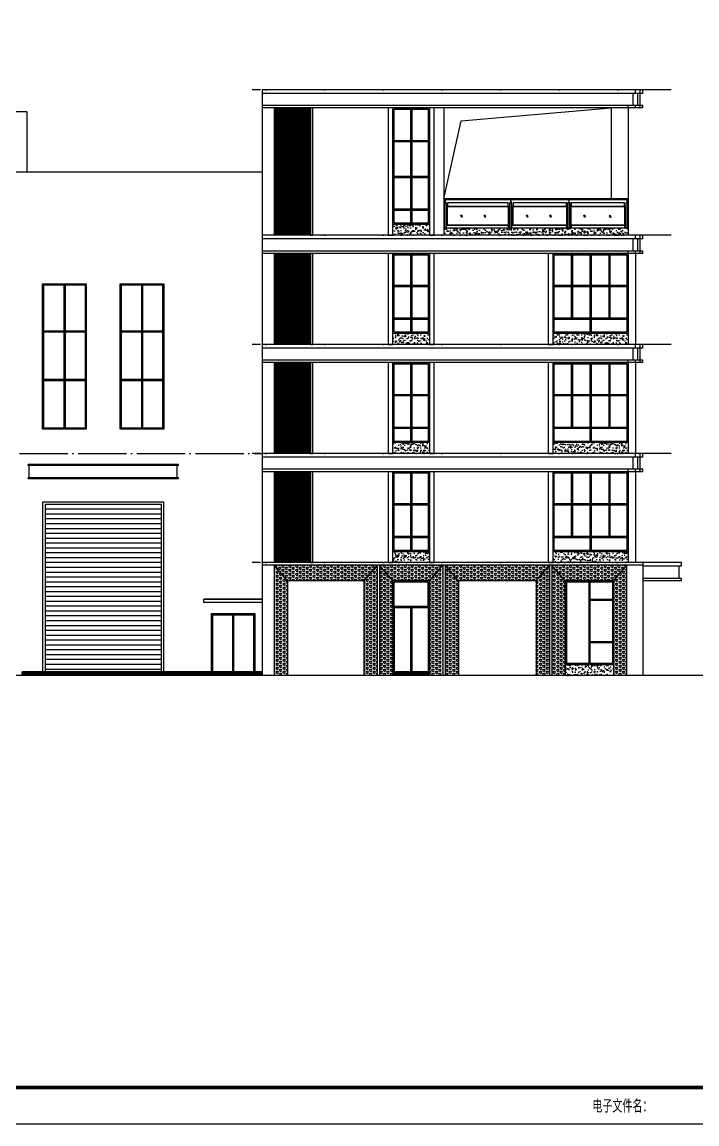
# Model space of a CAD drawing. Extents: x -1041549 to 749950, y -354245 to 17554.
# Drawn here: x -99143 to -71306, y -275372 to -229931 of the extents above; entities that cross this region are included whole.
import ezdxf

# ---------------------------------------------------------------- set-up
doc = ezdxf.new("R2010")
doc.units = 0
doc.header["$LTSCALE"] = 1000
doc.header["$MEASUREMENT"] = 0
doc.linetypes.add('DOTE', pattern=[2.42, 2, -0.2, 0.02, -0.2])
for name, color, linetype in [('14', 1, 'Continuous'), ('DOTE', 1, 'Continuous'), ('PUB_TITLE', 4, 'Continuous'), ('STAIR', 2, 'Continuous'), ('WALL', 4, 'Continuous')]:
    doc.layers.add(name, color=color, linetype=linetype)
doc.styles.add('hztxt', font='romand_pkpm', dxfattribs={"bigfont": 'gbcbig'})
pattern_1 = [(0, (-127644.74, 104102.65), (0, 82.4889), [47.625, -95.25]), (120, (-127644.74, 104102.65), (-71.437483, -41.24445), [47.625, -95.25]), (60, (-127597.11, 104102.65), (-71.437483, 41.24445), [47.625, -95.25])]

# ---------------------------------------------------------------- blocks, each defined once
blk = doc.blocks.new('A$C89619e2b')
h = blk.add_hatch()
h.set_pattern_fill('砂灰土', color=9, scale=50)
h.set_pattern_definition([(37.5, (185972.9, 356327.28), (-6.299336, 192.682377), [0, -152, 0, -170, 0, -162.5]), (7.5, (185972.9, 356327.28), (176.97767, 282.2146), [0, -82, 0, -137, 0, -52.5]), (327.5, (185849.9, 356327.28), (311.414186, 0.565905), [0, -50, 0, -180, 0, -235]), (317.5, (185849.9, 356327.28), (300.61266, 87.76756), [0, -25, 0, -118, 0, -135])])
h.paths.add_polyline_path([(3700, 450), (600, 450), (600, 0), (3700, 0)])
h = blk.add_hatch()
h.set_pattern_fill('砂灰土', color=9, scale=50)
h.set_pattern_definition([(37.5, (194172.9, 356327.28), (-6.299336, 192.682377), [0, -152, 0, -170, 0, -162.5]), (7.5, (194172.9, 356327.28), (176.97767, 282.2146), [0, -82, 0, -137, 0, -52.5]), (327.5, (194049.9, 356327.28), (311.414186, 0.565905), [0, -50, 0, -180, 0, -235]), (317.5, (194049.9, 356327.28), (300.61266, 87.76756), [0, -25, 0, -118, 0, -135])])
h.paths.add_polyline_path([(10300, 450), (8800, 450), (8800, 0), (10300, 0)])
at = {"color": 2}
for p, q in [((0, 4500), (15700, 4500)), ((0, 4350), (0, 4500)), ((0, 4350), (15700, 4350)), ((100, 3850), (100, 4350)), ((15700, 4500), (15700, 0)), ((0, 3850), (15700, 3850)), ((0, 3750), (0, 3850)), ((0, 3750), (15700, 3750)), ((15200, 3750), (15200, 0)), ((600, 450), (3700, 450)), ((8800, 450), (10300, 450))]:
    blk.add_line(p, q, dxfattribs=at)
at = {"color": 8}
for p, q in [((100, 4350), (100, 4500)), ((200, 3850), (200, 4350)), ((300, 4350), (300, 4500)), ((400, 3850), (400, 4350)), ((100, 3750), (100, 3850)), ((300, 3750), (300, 3850)), ((600, 3750), (600, 3850)), ((15200, 2510), (13700, 2510)), ((15200, 2490), (13700, 2490)), ((15200, 1260), (13700, 1260)), ((15200, 1240), (13700, 1240))]:
    blk.add_line(p, q, dxfattribs=at)
at = {"color": 5}
blk.add_line((300, 3750), (300, 0), dxfattribs=at)
at = {"color": 4}
for p, q in [((1350, 3700), (1350, 1075)), ((1400, 3700), (1400, 1075)), ((2125, 3700), (2125, 500)), ((2175, 3700), (2175, 500)), ((2900, 3700), (2900, 1075)), ((2950, 3700), (2950, 1075)), ((9525, 3700), (9525, 500)), ((9575, 3700), (9575, 500)), ((650, 2425), (3650, 2425)), ((650, 2375), (3650, 2375)), ((8850, 2425), (10250, 2425)), ((8850, 2375), (10250, 2375)), ((650, 1075), (3650, 1075)), ((650, 1025), (3650, 1025)), ((8850, 1075), (10250, 1075)), ((8850, 1025), (10250, 1025))]:
    blk.add_line(p, q, dxfattribs=at)
blk.add_line((600, 450), (600, 0))
at = {"color": 2}
for points in [[(3700, 3750), (600, 3750), (600, 450), (3700, 450)], [(10300, 3750), (8800, 3750), (8800, 450), (10300, 450)]]:
    blk.add_lwpolyline(points, close=True, dxfattribs=at)
at = {"color": 4}
for points in [[(3650, 3700), (650, 3700), (650, 500), (3650, 500)], [(10250, 3700), (8850, 3700), (8850, 500), (10250, 500)]]:
    blk.add_lwpolyline(points, close=True, dxfattribs=at)
at = {"color": 8}
for points in [[(13750, 2510), (13770, 2510), (13770, 3750), (13750, 3750), (13750, 2510)], [(13820, 2510), (13840, 2510), (13840, 3750), (13820, 3750), (13820, 2510)], [(13890, 2510), (13910, 2510), (13910, 3750), (13890, 3750), (13890, 2510)], [(13960, 2510), (13980, 2510), (13980, 3750), (13960, 3750), (13960, 2510)], [(14030, 2510), (14050, 2510), (14050, 3750), (14030, 3750), (14030, 2510)], [(14100, 2510), (14120, 2510), (14120, 3750), (14100, 3750), (14100, 2510)], [(14170, 2510), (14190, 2510), (14190, 3750), (14170, 3750), (14170, 2510)], [(14240, 2510), (14260, 2510), (14260, 3750), (14240, 3750), (14240, 2510)], [(14310, 2510), (14330, 2510), (14330, 3750), (14310, 3750), (14310, 2510)], [(14380, 2510), (14400, 2510), (14400, 3750), (14380, 3750), (14380, 2510)], [(14450, 2510), (14470, 2510), (14470, 3750), (14450, 3750), (14450, 2510)], [(14520, 2510), (14540, 2510), (14540, 3750), (14520, 3750), (14520, 2510)], [(14590, 2510), (14610, 2510), (14610, 3750), (14590, 3750), (14590, 2510)], [(14660, 2510), (14680, 2510), (14680, 3750), (14660, 3750), (14660, 2510)], [(14730, 2510), (14750, 2510), (14750, 3750), (14730, 3750), (14730, 2510)], [(14800, 2510), (14820, 2510), (14820, 3750), (14800, 3750), (14800, 2510)], [(14870, 2510), (14890, 2510), (14890, 3750), (14870, 3750), (14870, 2510)], [(14940, 2510), (14960, 2510), (14960, 3750), (14940, 3750), (14940, 2510)], [(15010, 2510), (15030, 2510), (15030, 3750), (15010, 3750), (15010, 2510)], [(15080, 2510), (15100, 2510), (15100, 3750), (15080, 3750), (15080, 2510)], [(15150, 2510), (15170, 2510), (15170, 3750), (15150, 3750), (15150, 2510)], [(13750, 1260), (13770, 1260), (13770, 2490), (13750, 2490), (13750, 1260)], [(13820, 1260), (13840, 1260), (13840, 2490), (13820, 2490), (13820, 1260)], [(13890, 1260), (13910, 1260), (13910, 2490), (13890, 2490), (13890, 1260)], [(13960, 1260), (13980, 1260), (13980, 2490), (13960, 2490), (13960, 1260)], [(14030, 1260), (14050, 1260), (14050, 2490), (14030, 2490), (14030, 1260)], [(14100, 1260), (14120, 1260), (14120, 2490), (14100, 2490), (14100, 1260)], [(14170, 1260), (14190, 1260), (14190, 2490), (14170, 2490), (14170, 1260)], [(14240, 1260), (14260, 1260), (14260, 2490), (14240, 2490), (14240, 1260)], [(14310, 1260), (14330, 1260), (14330, 2490), (14310, 2490), (14310, 1260)], [(14380, 1260), (14400, 1260), (14400, 2490), (14380, 2490), (14380, 1260)], [(14450, 1260), (14470, 1260), (14470, 2490), (14450, 2490), (14450, 1260)], [(14520, 1260), (14540, 1260), (14540, 2490), (14520, 2490), (14520, 1260)], [(14590, 1260), (14610, 1260), (14610, 2490), (14590, 2490), (14590, 1260)], [(14660, 1260), (14680, 1260), (14680, 2490), (14660, 2490), (14660, 1260)], [(14730, 1260), (14750, 1260), (14750, 2490), (14730, 2490), (14730, 1260)], [(14800, 1260), (14820, 1260), (14820, 2490), (14800, 2490), (14800, 1260)], [(14870, 1260), (14890, 1260), (14890, 2490), (14870, 2490), (14870, 1260)], [(14940, 1260), (14960, 1260), (14960, 2490), (14940, 2490), (14940, 1260)], [(15010, 1260), (15030, 1260), (15030, 2490), (15010, 2490), (15010, 1260)], [(15080, 1260), (15100, 1260), (15100, 2490), (15080, 2490), (15080, 1260)], [(15150, 1260), (15170, 1260), (15170, 2490), (15150, 2490), (15150, 1260)], [(13750, 0), (13770, 0), (13770, 1240), (13750, 1240), (13750, 0)], [(13820, 0), (13840, 0), (13840, 1240), (13820, 1240), (13820, 0)], [(13890, 0), (13910, 0), (13910, 1240), (13890, 1240), (13890, 0)], [(13960, 0), (13980, 0), (13980, 1240), (13960, 1240), (13960, 0)], [(14030, 0), (14050, 0), (14050, 1240), (14030, 1240), (14030, 0)], [(14100, 0), (14120, 0), (14120, 1240), (14100, 1240), (14100, 0)], [(14170, 0), (14190, 0), (14190, 1240), (14170, 1240), (14170, 0)], [(14240, 0), (14260, 0), (14260, 1240), (14240, 1240), (14240, 0)], [(14310, 0), (14330, 0), (14330, 1240), (14310, 1240), (14310, 0)], [(14380, 0), (14400, 0), (14400, 1240), (14380, 1240), (14380, 0)], [(14450, 0), (14470, 0), (14470, 1240), (14450, 1240), (14450, 0)], [(14520, 0), (14540, 0), (14540, 1240), (14520, 1240), (14520, 0)], [(14590, 0), (14610, 0), (14610, 1240), (14590, 1240), (14590, 0)], [(14660, 0), (14680, 0), (14680, 1240), (14660, 1240), (14660, 0)], [(14730, 0), (14750, 0), (14750, 1240), (14730, 1240), (14730, 0)], [(14800, 0), (14820, 0), (14820, 1240), (14800, 1240), (14800, 0)], [(14870, 0), (14890, 0), (14890, 1240), (14870, 1240), (14870, 0)], [(14940, 0), (14960, 0), (14960, 1240), (14940, 1240), (14940, 0)], [(15010, 0), (15030, 0), (15030, 1240), (15010, 1240), (15010, 0)], [(15080, 0), (15100, 0), (15100, 1240), (15080, 1240), (15080, 0)], [(15150, 0), (15170, 0), (15170, 1240), (15150, 1240), (15150, 0)]]:
    blk.add_lwpolyline(points, dxfattribs=at)
at = {"layer": 'WALL'}
for points in [[(3900, 3750), (3900, 0), (3700, 0), (3700, 3750), (3900, 3750)], [(8800, 3750), (8800, 0), (8600, 0), (8600, 3750), (8800, 3750)], [(10500, 3750), (10500, 0), (10300, 0), (10300, 3750), (10500, 3750)], [(13700, 3750), (13700, 0), (13600, 0), (13600, 3750), (13700, 3750)]]:
    blk.add_lwpolyline(points, dxfattribs=at)
blk = doc.blocks.new('$titleblk$00000212')
at = {"layer": '14', "style": 'hztxt', "width": 0.85}
for s, p in [('电子文件名：', (-198.31, 0.78)), ('图纸版权属设计单位所有，未经许可，外人及外单位不得翻印复制作为其他工程之用。', (-124.17, 1.07))]:
    blk.add_text(s, height=3.6, rotation=359.9997, dxfattribs=at).set_placement(p)
blk = doc.blocks.new('A$Ce58e362c')
at = {"layer": 'PUB_TITLE', "xscale": 150, "yscale": 150, "zscale": 150}
blk.add_blockref('$titleblk$00000212', (29680, -76), dxfattribs=at)

msp = doc.modelspace()

# ---------------------------------------------------------------- hatches: boundary and pattern name
h = msp.add_hatch()
h.set_pattern_fill('砂灰土', color=9, scale=50)
h.set_pattern_definition([(37.5, (106978.69, 117602.65), (-6.299336, 192.682377), [0, -152, 0, -170, 0, -162.5]), (7.5, (106978.7, 117602.65), (176.97767, 282.2146), [0, -82, 0, -137, 0, -52.5]), (327.5, (106855.69, 117602.65), (311.414186, 0.565905), [0, -50, 0, -180, 0, -235]), (317.5, (106855.7, 117602.65), (300.61266, 87.76756), [0, -25, 0, -118, 0, -135])])
h.paths.add_polyline_path([(-83842.6, -238274.6), (-82342.6, -238274.6), (-82342.6, -238724.6), (-83842.6, -238724.6)])
h = msp.add_hatch()
h.set_pattern_fill('砂灰土', color=9, scale=50)
h.set_pattern_definition([(37.5, (-127644.74, 117602.65), (-6.299336, 192.68238), [0, -152, 0, -170, 0, -162.5]), (7.5, (-127644.74, 117602.65), (176.97767, 282.2146), [0, -82, 0, -137, 0, -52.5]), (327.5, (-127767.74, 117602.65), (311.41419, 0.565905), [0, -50, 0, -180, 0, -235]), (317.5, (-127767.74, 117602.65), (300.61266, 87.76756), [0, -25, 0, -118, 0, -135])])
h.paths.add_polyline_path([(-81742.6, -238424.6), (-74142.6, -238424.6), (-74142.6, -238724.6), (-81742.6, -238724.6)])
at = {"true_color": 0xfeeab9}
h = msp.add_hatch(dxfattribs=at)
h.set_pattern_fill('HEX', color=254, scale=50)
h.set_pattern_definition(pattern_1)
h.paths.add_polyline_path([(-88742.6, -256874.6), (-88192.6, -256874.6), (-88192.6, -252974.6), (-88742.6, -252324.6)])
h = msp.add_hatch(dxfattribs=at)
h.set_pattern_fill('HEX', color=254, scale=50)
h.set_pattern_definition([(0, (-134694.74, 104102.65), (0, 82.4889), [47.625, -95.25]), (120, (-134694.74, 104102.65), (-71.437483, -41.24445), [47.625, -95.25]), (60, (-134647.11, 104102.65), (-71.437483, 41.24445), [47.625, -95.25])])
h.paths.add_polyline_path([(-88192.6, -252974.6), (-84992.6, -252974.6), (-84442.6, -252324.6), (-88742.6, -252324.6)])
h = msp.add_hatch(dxfattribs=at)
h.set_pattern_fill('HEX', color=254, scale=50)
h.set_pattern_definition(pattern_1)
h.paths.add_polyline_path([(-84492.6, -252324.6), (-85042.6, -252974.6), (-85042.6, -256874.6), (-84492.6, -256874.6)])
h = msp.add_hatch(dxfattribs=at)
h.set_pattern_fill('HEX', color=254, scale=50)
h.set_pattern_definition(pattern_1)
h.paths.add_polyline_path([(-82342.6, -252974.6), (-81792.6, -252324.6), (-84392.6, -252324.6), (-83842.6, -252974.6)])
h = msp.add_hatch(dxfattribs=at)
h.set_pattern_fill('HEX', color=254, scale=50)
h.set_pattern_definition(pattern_1)
h.paths.add_polyline_path([(-84392.6, -252324.6), (-83842.6, -252974.6), (-83842.6, -254024.6), (-83842.6, -256724.6), (-83842.6, -256874.6), (-84392.6, -256874.6)])
h = msp.add_hatch(dxfattribs=at)
h.set_pattern_fill('HEX', color=254, scale=50)
h.set_pattern_definition(pattern_1)
h.paths.add_polyline_path([(-82342.6, -256874.6), (-81792.6, -256874.6), (-81792.6, -252324.6), (-82342.6, -252974.6)])
h = msp.add_hatch(dxfattribs=at)
h.set_pattern_fill('HEX', color=254, scale=50)
h.set_pattern_definition(pattern_1)
h.paths.add_polyline_path([(-81142.6, -252974.6), (-77942.6, -252974.6), (-77392.6, -252324.6), (-81692.6, -252324.6)])
h = msp.add_hatch(dxfattribs=at)
h.set_pattern_fill('HEX', color=254, scale=50)
h.set_pattern_definition(pattern_1)
h.paths.add_polyline_path([(-81692.6, -252324.6), (-81142.6, -252974.6), (-81142.6, -256874.6), (-81692.6, -256874.6)])
h = msp.add_hatch(dxfattribs=at)
h.set_pattern_fill('HEX', color=254, scale=50)
h.set_pattern_definition(pattern_1)
h.paths.add_polyline_path([(-77392.6, -252324.6), (-77942.6, -252974.6), (-77942.6, -256874.6), (-77392.6, -256874.6)])
h = msp.add_hatch(dxfattribs=at)
h.set_pattern_fill('HEX', color=254, scale=50)
h.set_pattern_definition(pattern_1)
h.paths.add_polyline_path([(-77292.6, -252324.6), (-76742.6, -252974.6), (-76742.6, -253724.6), (-76742.6, -256424.6), (-76742.6, -256874.6), (-77292.6, -256874.6)])
h = msp.add_hatch(dxfattribs=at)
h.set_pattern_fill('HEX', color=254, scale=50)
h.set_pattern_definition([(0, (-120544.74, 104102.65), (0, 82.4889), [47.625, -95.25]), (120, (-120544.74, 104102.65), (-71.437483, -41.24445), [47.625, -95.25]), (60, (-120497.11, 104102.65), (-71.437483, 41.24445), [47.625, -95.25])])
h.paths.add_polyline_path([(-74742.6, -252974.6), (-74192.6, -252324.6), (-77292.6, -252324.6), (-76742.6, -252974.6)])
h = msp.add_hatch(dxfattribs=at)
h.set_pattern_fill('HEX', color=254, scale=50)
h.set_pattern_definition(pattern_1)
h.paths.add_polyline_path([(-74192.6, -252324.6), (-74742.6, -252974.6), (-74742.6, -256874.6), (-74192.6, -256874.6)])
h = msp.add_hatch()
h.set_pattern_fill('砂灰土', color=9, scale=50)
h.set_pattern_definition([(37.5, (-128144.74, 99602.65), (-6.299336, 192.68238), [0, -152, 0, -170, 0, -162.5]), (7.5, (-128144.74, 99602.65), (176.97767, 282.2146), [0, -82, 0, -137, 0, -52.5]), (327.5, (-128267.74, 99602.65), (311.41419, 0.565905), [0, -50, 0, -180, 0, -235]), (317.5, (-128267.74, 99602.65), (300.61266, 87.76756), [0, -25, 0, -118, 0, -135])])
h.paths.add_polyline_path([(-76742.6, -256424.6), (-74742.6, -256424.6), (-74742.6, -256874.6), (-76742.6, -256874.6)])

# ---------------------------------------------------------------- linework, layer by layer
at = {"color": 2}
for p, q in [((-89242.6, -232724.6), (-89242.6, -238724.6)), ((-73542.6, -232724.6), (-89242.6, -232724.6)), ((-73542.6, -232874.6), (-89242.6, -232874.6)), ((-73642.6, -233374.6), (-73642.6, -232874.6)), ((-73542.6, -232874.6), (-73542.6, -232724.6)), ((-73542.6, -233374.6), (-89242.6, -233374.6)), ((-73542.6, -233474.6), (-89242.6, -233474.6)), ((-88742.6, -233474.6), (-88742.6, -238724.6)), ((-73542.6, -233474.6), (-73542.6, -233374.6)), ((-75292.2, -237384.6, 3.3), (-76491.9, -237384.6, 3.3)), ((-76491.9, -237384.6, 3.3), (-76491.9, -237534.6, 3.3)), ((-74292.6, -237384.6, 3.3), (-75292.2, -237384.6, 3.3)), ((-74292.6, -237534.6, 3.3), (-74292.6, -237384.6, 3.3)), ((-74142.6, -237264.6, 3.3), (-74142.6, -237224.6)), ((-82342.6, -238274.6), (-83842.6, -238274.6)), ((-73542.6, -252224.6), (-89242.6, -252224.6)), ((-89242.6, -252224.6), (-89242.6, -256874.6)), ((-73542.6, -252324.6), (-89242.6, -252324.6)), ((-88742.6, -252324.6), (-88742.6, -256874.6)), ((-84492.6, -252324.6), (-84492.6, -256874.6)), ((-84392.6, -252324.6), (-84392.6, -256874.6)), ((-81792.6, -252324.6), (-81792.6, -256874.6)), ((-81692.6, -252324.6), (-81692.6, -256874.6)), ((-77392.6, -252324.6), (-77392.6, -256874.6)), ((-77292.6, -252324.6), (-77292.6, -256874.6)), ((-74192.6, -256874.6), (-74192.6, -252324.6)), ((-73542.6, -252224.6), (-73542.6, -256874.6)), ((-71942.6, -252224.6), (-73542.6, -252224.6)), ((-71942.6, -252374.6), (-73542.6, -252374.6)), ((-72042.6, -252874.6), (-72042.6, -252374.6)), ((-71942.6, -252374.6), (-71942.6, -252224.6)), ((-83842.6, -254024.6), (-83842.6, -252974.6)), ((-82342.6, -252974.6), (-83842.6, -252974.6)), ((-82342.6, -254024.6), (-82342.6, -252974.6)), ((-76742.6, -253724.6), (-76742.6, -252974.6)), ((-74742.6, -252974.6), (-76742.6, -252974.6)), ((-74742.6, -253724.6), (-74742.6, -252974.6)), ((-71942.6, -252874.6), (-73542.6, -252874.6)), ((-71942.6, -252974.6), (-73542.6, -252974.6)), ((-71942.6, -252974.6), (-71942.6, -252874.6)), ((-76742.6, -253724.6), (-76742.6, -256424.6)), ((-74742.6, -253724.6), (-74742.6, -256424.6)), ((-91342.6, -254324.6), (-89542.6, -254324.6)), ((-91342.6, -254324.6), (-91342.6, -256724.6)), ((-89542.6, -254324.6), (-89542.6, -256724.6)), ((-83842.6, -254024.6), (-83842.6, -256724.6)), ((-82342.6, -254024.6), (-82342.6, -256724.6)), ((-91342.6, -256724.6), (-89542.6, -256724.6)), ((-76742.6, -256424.6), (-74742.6, -256424.6))]:
    msp.add_line(p, q, dxfattribs=at)
at = {"color": 8}
for p, q in [((-73942.6, -233374.6), (-73942.6, -232874.6)), ((-73842.6, -232874.6), (-73842.6, -232724.6)), ((-73742.6, -233374.6), (-73742.6, -232874.6)), ((-73642.6, -232874.6), (-73642.6, -232724.6)), ((-74142.6, -233474.6), (-74142.6, -233374.6)), ((-73842.6, -233474.6), (-73842.6, -233374.6)), ((-73642.6, -233474.6), (-73642.6, -233374.6)), ((-88742.6, -234514.6), (-87242.6, -234514.6)), ((-88742.6, -234534.6), (-87242.6, -234534.6)), ((-88742.6, -235564.6), (-87242.6, -235564.6)), ((-88742.6, -235584.6), (-87242.6, -235584.6)), ((-88742.6, -236614.6), (-87242.6, -236614.6)), ((-88742.6, -236634.6), (-87242.6, -236634.6)), ((-88742.6, -237664.6), (-87242.6, -237664.6)), ((-88742.6, -237684.6), (-87242.6, -237684.6)), ((-89242.6, -256774.6), (-99142.6, -256774.6)), ((-89242.6, -256824.6), (-99142.6, -256824.6)), ((-82342.6, -256774.6), (-83842.6, -256774.6)), ((-82342.6, -256824.6), (-83842.6, -256824.6))]:
    msp.add_line(p, q, dxfattribs=at)
for p, q in [((-88742.6, -233474.6), (-88742.6, -238724.6)), ((-81742.6, -233474.6), (-81742.6, -238724.6)), ((-74842.6, -233474.6), (-74842.6, -237224.6)), ((-74142.6, -233474.6), (-74142.6, -238724.6)), ((-74142.6, -238424.6), (-81742.6, -238424.6)), ((-92692.6, -248174.6), (-98892.6, -248174.6)), ((-98892.6, -248224.6), (-98892.6, -248174.6)), ((-92692.6, -248224.6), (-98892.6, -248224.6)), ((-98842.6, -248724.6), (-98842.6, -248224.6)), ((-92742.6, -248724.6), (-92742.6, -248224.6)), ((-92692.6, -248224.6), (-92692.6, -248174.6)), ((-92692.6, -248724.6), (-98892.6, -248724.6)), ((-98892.6, -248774.6), (-98892.6, -248724.6)), ((-92692.6, -248774.6), (-98892.6, -248774.6)), ((-92692.6, -248774.6), (-92692.6, -248724.6)), ((-89242.6, -253724.6), (-91642.6, -253724.6)), ((-91642.6, -253874.6), (-91642.6, -253724.6)), ((-89242.6, -253874.6), (-91642.6, -253874.6)), ((-89242.6, -256724.6), (-99142.6, -256724.6)), ((-99142.6, -256874.6), (-99142.6, -256724.6)), ((-93292.6, -256724.6), (-98292.6, -256724.6)), ((-82342.6, -256724.6), (-83842.6, -256724.6)), ((-74742.6, -256424.6), (-76742.6, -256424.6))]:
    msp.add_line(p, q)
at = {"color": 4}
for p, q in [((-83117.6, -233524.6), (-83117.6, -238224.6)), ((-83067.6, -233524.6), (-83067.6, -238224.6)), ((-82392.6, -234824.6), (-83792.6, -234824.6)), ((-82392.6, -234874.6), (-83792.6, -234874.6)), ((-82392.6, -236299.6), (-83792.6, -236299.6)), ((-82392.6, -236349.6), (-83792.6, -236349.6)), ((-82392.6, -237649.6), (-83792.6, -237649.6)), ((-82392.6, -237699.6), (-83792.6, -237699.6)), ((-97417.6, -240774.6), (-97417.6, -246674.6)), ((-97367.6, -240774.6), (-97367.6, -246674.6)), ((-94217.6, -240774.6), (-94217.6, -246674.6)), ((-94167.6, -240774.6), (-94167.6, -246674.6)), ((-96542.6, -242674.6), (-98242.6, -242674.6)), ((-96542.6, -242724.6), (-98242.6, -242724.6)), ((-93342.6, -242674.6), (-95042.6, -242674.6)), ((-93342.6, -242724.6), (-95042.6, -242724.6)), ((-96542.6, -244674.6), (-98242.6, -244674.6)), ((-96542.6, -244724.6), (-98242.6, -244724.6)), ((-93342.6, -244674.6), (-95042.6, -244674.6)), ((-93342.6, -244724.6), (-95042.6, -244724.6)), ((-83792.6, -254074.6), (-83792.6, -253024.6)), ((-82392.6, -253024.6), (-83792.6, -253024.6)), ((-82392.6, -254074.6), (-82392.6, -253024.6)), ((-76692.6, -253024.6), (-76692.6, -256374.6)), ((-74792.6, -253024.6), (-76692.6, -253024.6)), ((-75767.6, -253024.6), (-75767.6, -256374.6)), ((-75717.6, -253024.6), (-75717.6, -256374.6)), ((-74792.6, -253024.6), (-74792.6, -256374.6)), ((-75717.6, -253724.6), (-74792.6, -253724.6)), ((-75717.6, -253774.6), (-74792.6, -253774.6)), ((-91292.6, -254374.6), (-89592.6, -254374.6)), ((-91292.6, -254374.6), (-91292.6, -256724.6)), ((-90467.6, -254374.6), (-90467.6, -256724.6)), ((-90417.6, -254374.6), (-90417.6, -256724.6)), ((-89592.6, -254374.6), (-89592.6, -256724.6)), ((-83792.6, -254024.6), (-82392.6, -254024.6)), ((-83792.6, -254074.6), (-82392.6, -254074.6)), ((-83792.6, -254074.6), (-83792.6, -256724.6)), ((-83117.6, -254074.6), (-83117.6, -256724.6)), ((-83067.6, -254074.6), (-83067.6, -256724.6)), ((-82392.6, -254074.6), (-82392.6, -256724.6)), ((-75717.6, -255474.6), (-74792.6, -255474.6)), ((-74792.6, -255524.6), (-75717.6, -255524.6)), ((-89592.6, -256724.6), (-91292.6, -256724.6)), ((-76692.6, -256374.6), (-74792.6, -256374.6))]:
    msp.add_line(p, q, dxfattribs=at)
at = {"color": 140}
for p, q in [((-89242.6, -236124.6), (-182142.6, -236124.6)), ((-63927.6, -256874.6), (-188473, -256874.6))]:
    msp.add_line(p, q, dxfattribs=at)
at = {"color": 9}
for p, q in [((-93392.6, -250024.6), (-98192.6, -250024.6)), ((-93392.6, -250224.6), (-98192.6, -250224.6)), ((-93392.6, -250424.6), (-98192.6, -250424.6)), ((-93392.6, -250624.6), (-98192.6, -250624.6)), ((-93392.6, -250824.6), (-98192.6, -250824.6)), ((-93392.6, -251024.6), (-98192.6, -251024.6)), ((-93392.6, -251224.6), (-98192.6, -251224.6)), ((-93392.6, -251424.6), (-98192.6, -251424.6)), ((-93392.6, -251624.6), (-98192.6, -251624.6)), ((-93392.6, -251824.6), (-98192.6, -251824.6)), ((-93392.6, -252024.6), (-98192.6, -252024.6)), ((-93392.6, -252224.6), (-98192.6, -252224.6)), ((-93392.6, -252424.6), (-98192.6, -252424.6)), ((-93392.6, -252624.6), (-98192.6, -252624.6)), ((-74742.6, -252974.6), (-74192.6, -252324.6)), ((-93392.6, -252824.6), (-98192.6, -252824.6)), ((-93392.6, -253024.6), (-98192.6, -253024.6)), ((-82342.6, -252974.6), (-83842.6, -252974.6)), ((-83842.6, -252974.6), (-83842.6, -256874.6)), ((-82342.6, -252974.6), (-82342.6, -256874.6)), ((-77942.6, -252974.6), (-81142.6, -252974.6)), ((-81142.6, -252974.6), (-81142.6, -256874.6)), ((-77942.6, -252974.6), (-77942.6, -256874.6)), ((-74742.6, -252974.6), (-76742.6, -252974.6)), ((-76742.6, -252974.6), (-76742.6, -256874.6)), ((-74742.6, -252974.6), (-74742.6, -256874.6)), ((-93392.6, -253224.6), (-98192.6, -253224.6)), ((-93392.6, -253424.6), (-98192.6, -253424.6)), ((-93392.6, -253624.6), (-98192.6, -253624.6)), ((-93392.6, -253824.6), (-98192.6, -253824.6)), ((-93392.6, -254024.6), (-98192.6, -254024.6)), ((-93392.6, -254224.6), (-98192.6, -254224.6)), ((-93392.6, -254424.6), (-98192.6, -254424.6)), ((-93392.6, -254624.6), (-98192.6, -254624.6)), ((-93392.6, -254824.6), (-98192.6, -254824.6)), ((-93392.6, -255024.6), (-98192.6, -255024.6)), ((-93392.6, -255224.6), (-98192.6, -255224.6)), ((-93392.6, -255424.6), (-98192.6, -255424.6)), ((-93392.6, -255624.6), (-98192.6, -255624.6)), ((-93392.6, -255824.6), (-98192.6, -255824.6)), ((-93392.6, -256024.6), (-98192.6, -256024.6)), ((-93392.6, -256224.6), (-98192.6, -256224.6)), ((-93392.6, -256424.6), (-98192.6, -256424.6)), ((-93392.6, -256624.6), (-98192.6, -256624.6))]:
    msp.add_line(p, q, dxfattribs=at)
at = {"color": 254, "true_color": 0xfeeab9}
for p, q in [((-88192.6, -252974.6), (-88742.6, -252324.6)), ((-85042.6, -252974.6), (-84492.6, -252324.6)), ((-83842.6, -252974.6), (-84392.6, -252324.6)), ((-82342.6, -252974.6), (-81792.6, -252324.6)), ((-81142.6, -252974.6), (-81692.6, -252324.6)), ((-77942.6, -252974.6), (-77392.6, -252324.6)), ((-76742.6, -252974.6), (-77292.6, -252324.6)), ((-85042.6, -252974.6), (-88192.6, -252974.6)), ((-88192.6, -252974.6), (-88192.6, -256874.6)), ((-85042.6, -252974.6), (-85042.6, -256874.6))]:
    msp.add_line(p, q, dxfattribs=at)
at = {"color": 8}
for points in [[(-88692.6, -234514.6), (-88712.6, -234514.6), (-88712.6, -233474.6), (-88692.6, -233474.6), (-88692.6, -234514.6)], [(-88622.6, -234514.6), (-88642.6, -234514.6), (-88642.6, -233474.6), (-88622.6, -233474.6), (-88622.6, -234514.6)], [(-88552.6, -234514.6), (-88572.6, -234514.6), (-88572.6, -233474.6), (-88552.6, -233474.6), (-88552.6, -234514.6)], [(-88482.6, -234514.6), (-88502.6, -234514.6), (-88502.6, -233474.6), (-88482.6, -233474.6), (-88482.6, -234514.6)], [(-88412.6, -234514.6), (-88432.6, -234514.6), (-88432.6, -233474.6), (-88412.6, -233474.6), (-88412.6, -234514.6)], [(-88342.6, -234514.6), (-88362.6, -234514.6), (-88362.6, -233474.6), (-88342.6, -233474.6), (-88342.6, -234514.6)], [(-88272.6, -234514.6), (-88292.6, -234514.6), (-88292.6, -233474.6), (-88272.6, -233474.6), (-88272.6, -234514.6)], [(-88202.6, -234514.6), (-88222.6, -234514.6), (-88222.6, -233474.6), (-88202.6, -233474.6), (-88202.6, -234514.6)], [(-88132.6, -234514.6), (-88152.6, -234514.6), (-88152.6, -233474.6), (-88132.6, -233474.6), (-88132.6, -234514.6)], [(-88062.6, -234514.6), (-88082.6, -234514.6), (-88082.6, -233474.6), (-88062.6, -233474.6), (-88062.6, -234514.6)], [(-87992.6, -234514.6), (-88012.6, -234514.6), (-88012.6, -233474.6), (-87992.6, -233474.6), (-87992.6, -234514.6)], [(-87922.6, -234514.6), (-87942.6, -234514.6), (-87942.6, -233474.6), (-87922.6, -233474.6), (-87922.6, -234514.6)], [(-87852.6, -234514.6), (-87872.6, -234514.6), (-87872.6, -233474.6), (-87852.6, -233474.6), (-87852.6, -234514.6)], [(-87782.6, -234514.6), (-87802.6, -234514.6), (-87802.6, -233474.6), (-87782.6, -233474.6), (-87782.6, -234514.6)], [(-87712.6, -234514.6), (-87732.6, -234514.6), (-87732.6, -233474.6), (-87712.6, -233474.6), (-87712.6, -234514.6)], [(-87642.6, -234514.6), (-87662.6, -234514.6), (-87662.6, -233474.6), (-87642.6, -233474.6), (-87642.6, -234514.6)], [(-87572.6, -234514.6), (-87592.6, -234514.6), (-87592.6, -233474.6), (-87572.6, -233474.6), (-87572.6, -234514.6)], [(-87502.6, -234514.6), (-87522.6, -234514.6), (-87522.6, -233474.6), (-87502.6, -233474.6), (-87502.6, -234514.6)], [(-87432.6, -234514.6), (-87452.6, -234514.6), (-87452.6, -233474.6), (-87432.6, -233474.6), (-87432.6, -234514.6)], [(-87362.6, -234514.6), (-87382.6, -234514.6), (-87382.6, -233474.6), (-87362.6, -233474.6), (-87362.6, -234514.6)], [(-87292.6, -234514.6), (-87312.6, -234514.6), (-87312.6, -233474.6), (-87292.6, -233474.6), (-87292.6, -234514.6)], [(-81742.6, -237224.6), (-81032.7, -233999.3), (-74842.6, -233474.6)], [(-88692.6, -235564.6), (-88712.6, -235564.6), (-88712.6, -234534.6), (-88692.6, -234534.6), (-88692.6, -235564.6)], [(-88622.6, -235564.6), (-88642.6, -235564.6), (-88642.6, -234534.6), (-88622.6, -234534.6), (-88622.6, -235564.6)], [(-88552.6, -235564.6), (-88572.6, -235564.6), (-88572.6, -234534.6), (-88552.6, -234534.6), (-88552.6, -235564.6)], [(-88482.6, -235564.6), (-88502.6, -235564.6), (-88502.6, -234534.6), (-88482.6, -234534.6), (-88482.6, -235564.6)], [(-88412.6, -235564.6), (-88432.6, -235564.6), (-88432.6, -234534.6), (-88412.6, -234534.6), (-88412.6, -235564.6)], [(-88342.6, -235564.6), (-88362.6, -235564.6), (-88362.6, -234534.6), (-88342.6, -234534.6), (-88342.6, -235564.6)], [(-88272.6, -235564.6), (-88292.6, -235564.6), (-88292.6, -234534.6), (-88272.6, -234534.6), (-88272.6, -235564.6)], [(-88202.6, -235564.6), (-88222.6, -235564.6), (-88222.6, -234534.6), (-88202.6, -234534.6), (-88202.6, -235564.6)], [(-88132.6, -235564.6), (-88152.6, -235564.6), (-88152.6, -234534.6), (-88132.6, -234534.6), (-88132.6, -235564.6)], [(-88062.6, -235564.6), (-88082.6, -235564.6), (-88082.6, -234534.6), (-88062.6, -234534.6), (-88062.6, -235564.6)], [(-87992.6, -235564.6), (-88012.6, -235564.6), (-88012.6, -234534.6), (-87992.6, -234534.6), (-87992.6, -235564.6)], [(-87922.6, -235564.6), (-87942.6, -235564.6), (-87942.6, -234534.6), (-87922.6, -234534.6), (-87922.6, -235564.6)], [(-87852.6, -235564.6), (-87872.6, -235564.6), (-87872.6, -234534.6), (-87852.6, -234534.6), (-87852.6, -235564.6)], [(-87782.6, -235564.6), (-87802.6, -235564.6), (-87802.6, -234534.6), (-87782.6, -234534.6), (-87782.6, -235564.6)], [(-87712.6, -235564.6), (-87732.6, -235564.6), (-87732.6, -234534.6), (-87712.6, -234534.6), (-87712.6, -235564.6)], [(-87642.6, -235564.6), (-87662.6, -235564.6), (-87662.6, -234534.6), (-87642.6, -234534.6), (-87642.6, -235564.6)], [(-87572.6, -235564.6), (-87592.6, -235564.6), (-87592.6, -234534.6), (-87572.6, -234534.6), (-87572.6, -235564.6)], [(-87502.6, -235564.6), (-87522.6, -235564.6), (-87522.6, -234534.6), (-87502.6, -234534.6), (-87502.6, -235564.6)], [(-87432.6, -235564.6), (-87452.6, -235564.6), (-87452.6, -234534.6), (-87432.6, -234534.6), (-87432.6, -235564.6)], [(-87362.6, -235564.6), (-87382.6, -235564.6), (-87382.6, -234534.6), (-87362.6, -234534.6), (-87362.6, -235564.6)], [(-87292.6, -235564.6), (-87312.6, -235564.6), (-87312.6, -234534.6), (-87292.6, -234534.6), (-87292.6, -235564.6)], [(-88692.6, -236614.6), (-88712.6, -236614.6), (-88712.6, -235584.6), (-88692.6, -235584.6), (-88692.6, -236614.6)], [(-88622.6, -236614.6), (-88642.6, -236614.6), (-88642.6, -235584.6), (-88622.6, -235584.6), (-88622.6, -236614.6)], [(-88552.6, -236614.6), (-88572.6, -236614.6), (-88572.6, -235584.6), (-88552.6, -235584.6), (-88552.6, -236614.6)], [(-88482.6, -236614.6), (-88502.6, -236614.6), (-88502.6, -235584.6), (-88482.6, -235584.6), (-88482.6, -236614.6)], [(-88412.6, -236614.6), (-88432.6, -236614.6), (-88432.6, -235584.6), (-88412.6, -235584.6), (-88412.6, -236614.6)], [(-88342.6, -236614.6), (-88362.6, -236614.6), (-88362.6, -235584.6), (-88342.6, -235584.6), (-88342.6, -236614.6)], [(-88272.6, -236614.6), (-88292.6, -236614.6), (-88292.6, -235584.6), (-88272.6, -235584.6), (-88272.6, -236614.6)], [(-88202.6, -236614.6), (-88222.6, -236614.6), (-88222.6, -235584.6), (-88202.6, -235584.6), (-88202.6, -236614.6)], [(-88132.6, -236614.6), (-88152.6, -236614.6), (-88152.6, -235584.6), (-88132.6, -235584.6), (-88132.6, -236614.6)], [(-88062.6, -236614.6), (-88082.6, -236614.6), (-88082.6, -235584.6), (-88062.6, -235584.6), (-88062.6, -236614.6)], [(-87992.6, -236614.6), (-88012.6, -236614.6), (-88012.6, -235584.6), (-87992.6, -235584.6), (-87992.6, -236614.6)], [(-87922.6, -236614.6), (-87942.6, -236614.6), (-87942.6, -235584.6), (-87922.6, -235584.6), (-87922.6, -236614.6)], [(-87852.6, -236614.6), (-87872.6, -236614.6), (-87872.6, -235584.6), (-87852.6, -235584.6), (-87852.6, -236614.6)], [(-87782.6, -236614.6), (-87802.6, -236614.6), (-87802.6, -235584.6), (-87782.6, -235584.6), (-87782.6, -236614.6)], [(-87712.6, -236614.6), (-87732.6, -236614.6), (-87732.6, -235584.6), (-87712.6, -235584.6), (-87712.6, -236614.6)], [(-87642.6, -236614.6), (-87662.6, -236614.6), (-87662.6, -235584.6), (-87642.6, -235584.6), (-87642.6, -236614.6)], [(-87572.6, -236614.6), (-87592.6, -236614.6), (-87592.6, -235584.6), (-87572.6, -235584.6), (-87572.6, -236614.6)], [(-87502.6, -236614.6), (-87522.6, -236614.6), (-87522.6, -235584.6), (-87502.6, -235584.6), (-87502.6, -236614.6)], [(-87432.6, -236614.6), (-87452.6, -236614.6), (-87452.6, -235584.6), (-87432.6, -235584.6), (-87432.6, -236614.6)], [(-87362.6, -236614.6), (-87382.6, -236614.6), (-87382.6, -235584.6), (-87362.6, -235584.6), (-87362.6, -236614.6)], [(-87292.6, -236614.6), (-87312.6, -236614.6), (-87312.6, -235584.6), (-87292.6, -235584.6), (-87292.6, -236614.6)], [(-88692.6, -237664.6), (-88712.6, -237664.6), (-88712.6, -236634.6), (-88692.6, -236634.6), (-88692.6, -237664.6)], [(-88622.6, -237664.6), (-88642.6, -237664.6), (-88642.6, -236634.6), (-88622.6, -236634.6), (-88622.6, -237664.6)], [(-88552.6, -237664.6), (-88572.6, -237664.6), (-88572.6, -236634.6), (-88552.6, -236634.6), (-88552.6, -237664.6)], [(-88482.6, -237664.6), (-88502.6, -237664.6), (-88502.6, -236634.6), (-88482.6, -236634.6), (-88482.6, -237664.6)], [(-88412.6, -237664.6), (-88432.6, -237664.6), (-88432.6, -236634.6), (-88412.6, -236634.6), (-88412.6, -237664.6)], [(-88342.6, -237664.6), (-88362.6, -237664.6), (-88362.6, -236634.6), (-88342.6, -236634.6), (-88342.6, -237664.6)], [(-88272.6, -237664.6), (-88292.6, -237664.6), (-88292.6, -236634.6), (-88272.6, -236634.6), (-88272.6, -237664.6)], [(-88202.6, -237664.6), (-88222.6, -237664.6), (-88222.6, -236634.6), (-88202.6, -236634.6), (-88202.6, -237664.6)], [(-88132.6, -237664.6), (-88152.6, -237664.6), (-88152.6, -236634.6), (-88132.6, -236634.6), (-88132.6, -237664.6)], [(-88062.6, -237664.6), (-88082.6, -237664.6), (-88082.6, -236634.6), (-88062.6, -236634.6), (-88062.6, -237664.6)], [(-87992.6, -237664.6), (-88012.6, -237664.6), (-88012.6, -236634.6), (-87992.6, -236634.6), (-87992.6, -237664.6)], [(-87922.6, -237664.6), (-87942.6, -237664.6), (-87942.6, -236634.6), (-87922.6, -236634.6), (-87922.6, -237664.6)], [(-87852.6, -237664.6), (-87872.6, -237664.6), (-87872.6, -236634.6), (-87852.6, -236634.6), (-87852.6, -237664.6)], [(-87782.6, -237664.6), (-87802.6, -237664.6), (-87802.6, -236634.6), (-87782.6, -236634.6), (-87782.6, -237664.6)], [(-87712.6, -237664.6), (-87732.6, -237664.6), (-87732.6, -236634.6), (-87712.6, -236634.6), (-87712.6, -237664.6)], [(-87642.6, -237664.6), (-87662.6, -237664.6), (-87662.6, -236634.6), (-87642.6, -236634.6), (-87642.6, -237664.6)], [(-87572.6, -237664.6), (-87592.6, -237664.6), (-87592.6, -236634.6), (-87572.6, -236634.6), (-87572.6, -237664.6)], [(-87502.6, -237664.6), (-87522.6, -237664.6), (-87522.6, -236634.6), (-87502.6, -236634.6), (-87502.6, -237664.6)], [(-87432.6, -237664.6), (-87452.6, -237664.6), (-87452.6, -236634.6), (-87432.6, -236634.6), (-87432.6, -237664.6)], [(-87362.6, -237664.6), (-87382.6, -237664.6), (-87382.6, -236634.6), (-87362.6, -236634.6), (-87362.6, -237664.6)], [(-87292.6, -237664.6), (-87312.6, -237664.6), (-87312.6, -236634.6), (-87292.6, -236634.6), (-87292.6, -237664.6)], [(-88692.6, -238724.6), (-88712.6, -238724.6), (-88712.6, -237684.6), (-88692.6, -237684.6), (-88692.6, -238724.6)], [(-88622.6, -238724.6), (-88642.6, -238724.6), (-88642.6, -237684.6), (-88622.6, -237684.6), (-88622.6, -238724.6)], [(-88552.6, -238724.6), (-88572.6, -238724.6), (-88572.6, -237684.6), (-88552.6, -237684.6), (-88552.6, -238724.6)], [(-88482.6, -238724.6), (-88502.6, -238724.6), (-88502.6, -237684.6), (-88482.6, -237684.6), (-88482.6, -238724.6)], [(-88412.6, -238724.6), (-88432.6, -238724.6), (-88432.6, -237684.6), (-88412.6, -237684.6), (-88412.6, -238724.6)], [(-88342.6, -238724.6), (-88362.6, -238724.6), (-88362.6, -237684.6), (-88342.6, -237684.6), (-88342.6, -238724.6)], [(-88272.6, -238724.6), (-88292.6, -238724.6), (-88292.6, -237684.6), (-88272.6, -237684.6), (-88272.6, -238724.6)], [(-88202.6, -238724.6), (-88222.6, -238724.6), (-88222.6, -237684.6), (-88202.6, -237684.6), (-88202.6, -238724.6)], [(-88132.6, -238724.6), (-88152.6, -238724.6), (-88152.6, -237684.6), (-88132.6, -237684.6), (-88132.6, -238724.6)], [(-88062.6, -238724.6), (-88082.6, -238724.6), (-88082.6, -237684.6), (-88062.6, -237684.6), (-88062.6, -238724.6)], [(-87992.6, -238724.6), (-88012.6, -238724.6), (-88012.6, -237684.6), (-87992.6, -237684.6), (-87992.6, -238724.6)], [(-87922.6, -238724.6), (-87942.6, -238724.6), (-87942.6, -237684.6), (-87922.6, -237684.6), (-87922.6, -238724.6)], [(-87852.6, -238724.6), (-87872.6, -238724.6), (-87872.6, -237684.6), (-87852.6, -237684.6), (-87852.6, -238724.6)], [(-87782.6, -238724.6), (-87802.6, -238724.6), (-87802.6, -237684.6), (-87782.6, -237684.6), (-87782.6, -238724.6)], [(-87712.6, -238724.6), (-87732.6, -238724.6), (-87732.6, -237684.6), (-87712.6, -237684.6), (-87712.6, -238724.6)], [(-87642.6, -238724.6), (-87662.6, -238724.6), (-87662.6, -237684.6), (-87642.6, -237684.6), (-87642.6, -238724.6)], [(-87572.6, -238724.6), (-87592.6, -238724.6), (-87592.6, -237684.6), (-87572.6, -237684.6), (-87572.6, -238724.6)], [(-87502.6, -238724.6), (-87522.6, -238724.6), (-87522.6, -237684.6), (-87502.6, -237684.6), (-87502.6, -238724.6)], [(-87432.6, -238724.6), (-87452.6, -238724.6), (-87452.6, -237684.6), (-87432.6, -237684.6), (-87432.6, -238724.6)], [(-87362.6, -238724.6), (-87382.6, -238724.6), (-87382.6, -237684.6), (-87362.6, -237684.6), (-87362.6, -238724.6)], [(-87292.6, -238724.6), (-87312.6, -238724.6), (-87312.6, -237684.6), (-87292.6, -237684.6), (-87292.6, -238724.6)]]:
    msp.add_lwpolyline(points, dxfattribs=at)
at = {"color": 2}
for points in [[(-83842.6, -233474.6), (-82342.6, -233474.6), (-82342.6, -238274.6), (-83842.6, -238274.6)], [(-81642.6, -237384.6), (-81742.6, -237384.6), (-81742.6, -238424.6), (-81642.6, -238424.6)], [(-81652.6, -237394.6), (-81732.6, -237394.6), (-81732.6, -238424.6), (-81652.6, -238424.6)], [(-78942.4, -237384.6), (-79042.4, -237384.6), (-79042.4, -238424.6), (-78942.4, -238424.6)], [(-78952.4, -237394.6), (-79032.4, -237394.6), (-79032.4, -238424.6), (-78952.4, -238424.6)], [(-76541.9, -237384.6), (-76641.9, -237384.6), (-76641.9, -238424.6), (-76541.9, -238424.6)], [(-76551.9, -237394.6), (-76631.9, -237394.6), (-76631.9, -238424.6), (-76551.9, -238424.6)], [(-74142.6, -237384.6), (-74242.6, -237384.6), (-74242.6, -238424.6), (-74142.6, -238424.6)], [(-74152.6, -237394.6), (-74232.6, -237394.6), (-74232.6, -238424.6), (-74152.6, -238424.6)], [(-98292.6, -240724.6), (-96492.6, -240724.6), (-96492.6, -246724.6), (-98292.6, -246724.6)], [(-95092.6, -240724.6), (-93292.6, -240724.6), (-93292.6, -246724.6), (-95092.6, -246724.6)]]:
    msp.add_lwpolyline(points, close=True, dxfattribs=at)
at = {"color": 4}
for points in [[(-83792.6, -233524.6), (-82392.6, -233524.6), (-82392.6, -238224.6), (-83792.6, -238224.6)], [(-98242.6, -240774.6), (-96542.6, -240774.6), (-96542.6, -246674.6), (-98242.6, -246674.6)], [(-95042.6, -240774.6), (-93342.6, -240774.6), (-93342.6, -246674.6), (-95042.6, -246674.6)]]:
    msp.add_lwpolyline(points, close=True, dxfattribs=at)
at = {"color": 2}
for points in [[(-74142.6, -237224.6), (-81742.6, -237224.6)], [(-81592.6, -238304.6), (-81592.6, -237554.6)], [(-79092.4, -237554.6), (-79092.4, -238304.6)], [(-78892.4, -238304.6), (-78892.4, -237554.6)], [(-76691.9, -237554.6), (-76691.9, -238304.6)], [(-76491.9, -238304.6), (-76491.9, -237554.6)], [(-74292.6, -237554.6), (-74292.6, -238304.6)], [(-79042.4, -238304.6), (-81642.6, -238304.6)], [(-79042.4, -238324.6), (-81642.6, -238324.6)], [(-79092.4, -238324.6), (-79092.4, -238424.6)], [(-77742.1, -238304.6), (-78942.4, -238304.6)], [(-77742.1, -238324.6), (-78942.4, -238324.6)], [(-76641.9, -238304.6), (-77742.1, -238304.6)], [(-76641.9, -238324.6), (-77742.1, -238324.6)], [(-76691.9, -238324.6), (-76691.9, -238424.6)], [(-75342.2, -238304.6), (-76541.9, -238304.6)], [(-75342.2, -238324.6), (-76541.9, -238324.6)], [(-76491.9, -238324.6), (-76491.9, -238424.6)], [(-74242.6, -238304.6), (-75342.2, -238304.6)], [(-74242.6, -238324.6), (-75342.2, -238324.6)], [(-74292.6, -238324.6), (-74292.6, -238424.6)], [(-93292.6, -256724.6), (-93292.6, -249724.6), (-98292.6, -249724.6), (-98292.6, -256724.6)], [(-93392.6, -256724.6), (-93392.6, -249824.6), (-98192.6, -249824.6), (-98192.6, -256724.6)]]:
    msp.add_lwpolyline(points, dxfattribs=at)
at = {"color": 2, "elevation": 3.3}
for points in [[(-74142.6, -237264.6), (-81742.6, -237264.6)], [(-81697.6, -237264.6), (-81697.6, -237384.6)], [(-81687.6, -237264.6), (-81687.6, -237384.6)], [(-79042.4, -237534.6), (-81642.6, -237534.6)], [(-79042.4, -237554.6), (-81642.6, -237554.6)], [(-80292.7, -237384.6), (-80292.7, -237384.6), (-81592.6, -237384.6), (-81592.6, -237534.6)], [(-79092.4, -237534.6), (-79092.4, -237384.6), (-80292.7, -237384.6), (-80292.7, -237384.6)], [(-78997.4, -237264.6), (-78997.4, -237384.6)], [(-78987.4, -237264.6), (-78987.4, -237384.6)], [(-77742.1, -237534.6), (-78942.4, -237534.6)], [(-77742.1, -237554.6), (-78942.4, -237554.6)], [(-77692.1, -237384.6), (-77692.1, -237384.6), (-78892.4, -237384.6), (-78892.4, -237534.6)], [(-76641.9, -237534.6), (-77742.1, -237534.6)], [(-76641.9, -237554.6), (-77742.1, -237554.6)], [(-76691.9, -237534.6), (-76691.9, -237384.6), (-77692.1, -237384.6), (-77692.1, -237384.6)], [(-76596.9, -237264.6), (-76596.9, -237384.6)], [(-76586.9, -237264.6), (-76586.9, -237384.6)], [(-75342.2, -237534.6), (-76541.9, -237534.6)], [(-75342.2, -237554.6), (-76541.9, -237554.6)], [(-74242.6, -237534.6), (-75342.2, -237534.6)], [(-74242.6, -237554.6), (-75342.2, -237554.6)], [(-74197.6, -237264.6), (-74197.6, -237384.6)], [(-74187.6, -237264.6), (-74187.6, -237384.6)]]:
    msp.add_lwpolyline(points, dxfattribs=at)
at = {"color": 8, "elevation": 0}
for points in [[(-81012.2, -237977.8), (-81043.6, -237923.6)], [(-80976.7, -237992.7), (-81040.9, -237882.1)], [(-80975.3, -237950.7), (-81005.1, -237899.3)], [(-80050.3, -237977.8), (-80081.8, -237923.6)], [(-80014.9, -237992.7), (-80079, -237882.1)], [(-80013.5, -237950.7), (-80043.3, -237899.3)], [(-78305.8, -237977.8), (-78337.2, -237923.6)], [(-78270.3, -237992.7), (-78334.4, -237882.1)], [(-78268.9, -237950.7), (-78298.7, -237899.3)], [(-77343.9, -237977.8), (-77375.4, -237923.6)], [(-77308.5, -237992.7), (-77372.6, -237882.1)], [(-77307.1, -237950.7), (-77336.9, -237899.3)], [(-75940.3, -237977.8), (-75971.8, -237923.6)], [(-75904.9, -237992.7), (-75969, -237882.1)], [(-75903.5, -237950.7), (-75933.3, -237899.3)], [(-74878.5, -237989.1), (-74910, -237934.9)], [(-74843.1, -238004), (-74907.2, -237893.4)], [(-74841.6, -237961.9), (-74871.4, -237910.6)]]:
    msp.add_lwpolyline(points, dxfattribs=at)
msp.add_lwpolyline([(-91642.6, -253724.6), (-89242.6, -253724.6), (-89242.6, -253874.6), (-91642.6, -253874.6)], close=True)
at = {"layer": 'DOTE', "linetype": 'DOTE'}
for p, q in [((-72372.6, -232724.6), (-89651.5, -232724.6)), ((-72372.6, -238724.6), (-88551.5, -238724.6)), ((-72372.6, -243224.6), (-89651.5, -243224.6)), ((-186370.1, -247724.6), (-89242.6, -247724.6)), ((-72372.6, -247724.6), (-89651.5, -247724.6)), ((-72372.6, -252224.6), (-89651.5, -252224.6))]:
    msp.add_line(p, q, dxfattribs=at)
at = {"layer": 'PUB_TITLE'}
msp.add_lwpolyline([(-202024.2, -275372.1), (-44374.2, -275372.1), (-44374.2, -186272.1), (-202024.2, -186272.1)], close=True, dxfattribs=at)
at = {"layer": 'PUB_TITLE', "const_width": 150}
msp.add_lwpolyline([(-198274.2, -273872.1), (-45874.2, -273872.1), (-45874.2, -187772.1), (-198274.2, -187772.1)], close=True, dxfattribs=at)
at = {"layer": 'STAIR'}
msp.add_lwpolyline([(-98942.6, -233624.6), (-98942.6, -236124.6), (-176992.6, -236124.6), (-176992.6, -233624.6)], close=True, dxfattribs=at)
at = {"layer": 'WALL'}
for points in [[(-87242.6, -233474.6), (-87242.6, -238724.6), (-87142.6, -238724.6), (-87142.6, -233474.6), (-87242.6, -233474.6)], [(-84042.6, -233474.6), (-84042.6, -238724.6), (-83842.6, -238724.6), (-83842.6, -233474.6), (-84042.6, -233474.6)], [(-82342.6, -233474.6), (-82342.6, -238724.6), (-82142.6, -238724.6), (-82142.6, -233474.6), (-82342.6, -233474.6)]]:
    msp.add_lwpolyline(points, dxfattribs=at)

# ---------------------------------------------------------------- block references
msp.add_blockref('A$Ce58e362c', (-75554.2, -274947.7))
at = {"xscale": -1}
for p in [(-73542.6, -243224.6), (-73542.6, -247724.6), (-73542.6, -252224.6)]:
    msp.add_blockref('A$C89619e2b', p, dxfattribs=at)

doc.saveas('drawing.dxf')
